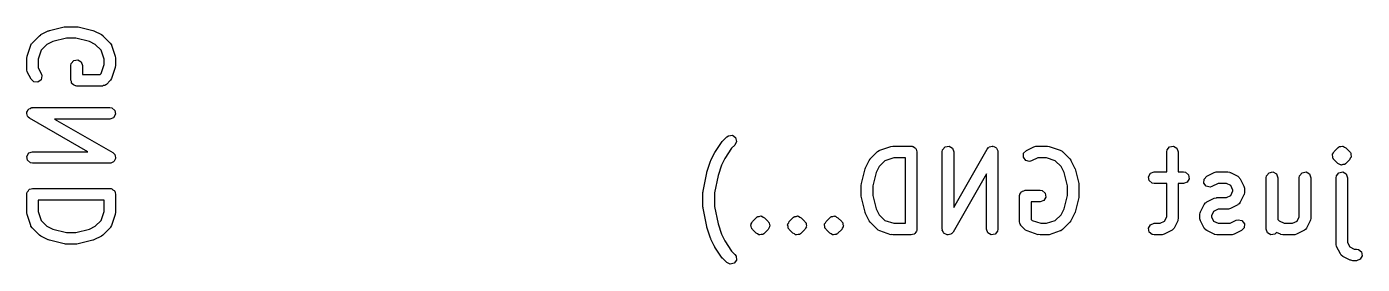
# Model space of a CAD drawing. Extents: x 50.7 to 149.2, y -112.7 to -83.6.
# Drawn here: x 50.69 to 67.96, y -112.67 to -109.59 of the extents above; entities that cross this region are included whole.
import ezdxf

# ---------------------------------------------------------------- set-up
doc = ezdxf.new("R2010")
doc.units = 0
doc.layers.add('BLACK', color=7, linetype='CONTINUOUS')

msp = doc.modelspace()

# ---------------------------------------------------------------- linework, layer by layer
at = {"layer": 'BLACK', "linetype": 'CONTINUOUS'}
for p, q in [((50.755, -109.802), (50.8502, -109.707)), ((50.8502, -109.707), (50.8686, -109.694)), ((50.8686, -109.694), (50.8697, -109.693)), ((50.8697, -109.693), (50.9649, -109.645)), ((50.9649, -109.645), (50.9773, -109.642)), ((50.9773, -109.642), (50.9803, -109.64)), ((50.9803, -109.64), (51.1708, -109.592)), ((51.1708, -109.592), (51.1857, -109.591)), ((51.1857, -109.591), (51.189, -109.59)), ((51.189, -109.59), (51.3318, -109.59)), ((51.3318, -109.59), (51.3466, -109.592)), ((51.3466, -109.592), (51.35, -109.592)), ((51.35, -109.592), (51.5405, -109.64)), ((51.5405, -109.64), (51.5523, -109.645)), ((51.5523, -109.645), (51.5558, -109.645)), ((51.5558, -109.645), (51.6511, -109.693)), ((51.6511, -109.693), (51.6691, -109.706)), ((51.6691, -109.706), (51.6706, -109.707)), ((51.6706, -109.707), (51.7658, -109.802)), ((50.6892, -109.974), (50.7368, -109.831)), ((50.7368, -109.831), (50.7493, -109.809)), ((50.7493, -109.809), (50.7531, -109.806)), ((50.7531, -109.806), (50.755, -109.802)), ((50.9477, -109.822), (50.8736, -109.896)), ((51.0247, -109.783), (50.9477, -109.822)), ((51.1982, -109.74), (51.0247, -109.783)), ((51.3226, -109.74), (51.1982, -109.74)), ((51.4961, -109.783), (51.3226, -109.74)), ((51.5731, -109.822), (51.4961, -109.783)), ((51.6472, -109.896), (51.5731, -109.822)), ((51.7658, -109.802), (51.7807, -109.823)), ((51.7807, -109.823), (51.7811, -109.828)), ((51.7811, -109.828), (51.7839, -109.831)), ((51.7839, -109.831), (51.8315, -109.974)), ((50.6854, -109.998), (50.6893, -109.976)), ((50.6854, -110.141), (50.6854, -109.998)), ((50.6893, -109.976), (50.6892, -109.974)), ((50.8736, -109.896), (50.8354, -110.01)), ((50.8354, -110.01), (50.8354, -110.123)), ((51.2613, -110.068), (51.2943, -110.028)), ((51.2943, -110.028), (51.3448, -110.019)), ((51.3448, -110.019), (51.3893, -110.045)), ((51.3893, -110.045), (51.4068, -110.093)), ((51.6854, -110.01), (51.6472, -109.896)), ((51.6854, -110.081), (51.6854, -110.01)), ((51.8315, -109.974), (51.8348, -109.996)), ((51.8348, -109.996), (51.8354, -109.998)), ((51.8354, -109.998), (51.8354, -110.093)), ((50.6869, -110.145), (50.6854, -110.141)), ((50.6859, -110.149), (50.6869, -110.145)), ((50.6933, -110.174), (50.6859, -110.149)), ((50.7409, -110.27), (50.6933, -110.174)), ((50.8354, -110.123), (50.8751, -110.203)), ((50.8825, -110.228), (50.8706, -110.277)), ((50.8751, -110.203), (50.8825, -110.228)), ((51.2568, -110.093), (51.2613, -110.068)), ((51.2568, -110.284), (51.2568, -110.093)), ((51.4068, -110.093), (51.4068, -110.209)), ((51.4068, -110.209), (51.6341, -110.209)), ((51.6341, -110.209), (51.6472, -110.196)), ((51.6472, -110.196), (51.6854, -110.081)), ((51.8315, -110.117), (51.7839, -110.26)), ((51.8354, -110.093), (51.8315, -110.115)), ((51.8315, -110.115), (51.8315, -110.117)), ((50.7782, -110.305), (50.7409, -110.27)), ((50.8294, -110.308), (50.7782, -110.305)), ((50.8706, -110.277), (50.8294, -110.308)), ((51.2635, -110.302), (51.2568, -110.284)), ((51.2669, -110.321), (51.2635, -110.302)), ((51.272, -110.326), (51.2669, -110.321)), ((51.2744, -110.332), (51.272, -110.326)), ((51.2912, -110.342), (51.2744, -110.332)), ((51.3062, -110.354), (51.2912, -110.342)), ((51.3159, -110.356), (51.3062, -110.354)), ((51.3188, -110.358), (51.3159, -110.356)), ((51.3221, -110.357), (51.3188, -110.358)), ((51.3318, -110.359), (51.3221, -110.357)), ((51.6651, -110.359), (51.3318, -110.359)), ((51.6805, -110.353), (51.6651, -110.359)), ((51.6968, -110.352), (51.6805, -110.353)), ((51.7103, -110.342), (51.6968, -110.352)), ((51.7134, -110.341), (51.7103, -110.342)), ((51.7144, -110.339), (51.7134, -110.341)), ((51.7182, -110.337), (51.7144, -110.339)), ((51.7658, -110.289), (51.7182, -110.337)), ((51.7677, -110.285), (51.7658, -110.289)), ((51.7715, -110.283), (51.7677, -110.285)), ((51.7839, -110.26), (51.7715, -110.283)), ((50.6854, -110.713), (50.6877, -110.706)), ((50.6921, -110.731), (50.6854, -110.713)), ((50.6865, -110.699), (50.6962, -110.683)), ((50.6877, -110.706), (50.6865, -110.699)), ((50.6954, -110.75), (50.6921, -110.731)), ((50.7007, -110.754), (50.6954, -110.75)), ((50.6962, -110.683), (50.7027, -110.664)), ((50.7031, -110.761), (50.7007, -110.754)), ((50.7027, -110.664), (50.7087, -110.661)), ((50.7087, -110.661), (50.7122, -110.655)), ((50.7122, -110.655), (50.7303, -110.648)), ((50.7303, -110.648), (50.747, -110.638)), ((50.747, -110.638), (50.7539, -110.64)), ((50.7539, -110.64), (50.7604, -110.637)), ((50.7604, -110.637), (51.7604, -110.637)), ((51.7604, -110.637), (51.786, -110.642)), ((51.786, -110.642), (51.8253, -110.675)), ((51.8342, -110.725), (51.8086, -110.77)), ((51.8253, -110.675), (51.8342, -110.725)), ((50.7232, -110.777), (50.7031, -110.761)), ((51.478, -111.209), (50.7232, -110.777)), ((51.7604, -110.787), (51.0428, -110.787)), ((51.0428, -110.787), (51.7976, -111.219)), ((51.8086, -110.77), (51.7604, -110.787)), ((59.5895, -111.218), (59.6847, -111.076)), ((59.6847, -111.076), (59.6926, -111.067)), ((59.6926, -111.067), (59.6941, -111.064)), ((59.6941, -111.064), (59.7417, -111.016)), ((59.7417, -111.016), (59.7631, -111.002)), ((59.7631, -111.002), (59.8142, -110.997)), ((59.8142, -110.997), (59.8562, -111.027)), ((59.8695, -111.076), (59.8478, -111.123)), ((59.8562, -111.027), (59.8695, -111.076)), ((50.6865, -111.271), (50.7122, -111.226)), ((50.6954, -111.321), (50.6865, -111.271)), ((50.7122, -111.226), (50.7604, -111.209)), ((50.7604, -111.209), (51.478, -111.209)), ((51.7976, -111.219), (51.8176, -111.235)), ((51.8176, -111.235), (51.82, -111.242)), ((51.82, -111.242), (51.8253, -111.246)), ((51.8253, -111.246), (51.8287, -111.265)), ((51.8287, -111.265), (51.8354, -111.283)), ((59.5372, -111.322), (59.5848, -111.226)), ((59.5848, -111.226), (59.5889, -111.221)), ((59.5889, -111.221), (59.5895, -111.218)), ((59.8054, -111.165), (59.7169, -111.298)), ((59.8478, -111.123), (59.8054, -111.165)), ((61.5989, -111.302), (61.6941, -111.207)), ((61.6941, -111.207), (61.7154, -111.192)), ((61.7154, -111.192), (61.7199, -111.192)), ((61.7199, -111.192), (61.7234, -111.189)), ((61.7234, -111.189), (61.8663, -111.141)), ((61.8663, -111.141), (61.8885, -111.138)), ((61.8885, -111.138), (61.89, -111.137)), ((61.89, -111.137), (62.1281, -111.137)), ((62.1281, -111.137), (62.1378, -111.139)), ((62.1378, -111.139), (62.1411, -111.139)), ((62.1411, -111.139), (62.144, -111.14)), ((62.144, -111.14), (62.1537, -111.142)), ((62.1537, -111.142), (62.1687, -111.154)), ((62.1687, -111.154), (62.1855, -111.164)), ((62.1855, -111.164), (62.1879, -111.171)), ((62.1879, -111.171), (62.193, -111.175)), ((62.193, -111.175), (62.1964, -111.194)), ((62.1964, -111.194), (62.2031, -111.212)), ((62.2031, -111.212), (62.2031, -112.212)), ((62.5293, -111.212), (62.5338, -111.187)), ((62.5293, -112.212), (62.5293, -111.212)), ((62.5338, -111.187), (62.5668, -111.147)), ((62.5668, -111.147), (62.6173, -111.139)), ((62.6173, -111.139), (62.6617, -111.164)), ((62.6617, -111.164), (62.6793, -111.212)), ((62.6793, -111.93), (63.1106, -111.175)), ((62.6793, -111.212), (62.6793, -111.93)), ((63.1106, -111.175), (63.1272, -111.155)), ((63.1272, -111.155), (63.1338, -111.153)), ((63.1338, -111.153), (63.1382, -111.147)), ((63.1382, -111.147), (63.1572, -111.144)), ((63.1572, -111.144), (63.1754, -111.137)), ((63.1754, -111.137), (63.1819, -111.14)), ((63.1819, -111.14), (63.1887, -111.139)), ((63.1887, -111.139), (63.2055, -111.148)), ((63.2055, -111.148), (63.2237, -111.155)), ((63.2237, -111.155), (63.2272, -111.161)), ((63.2272, -111.161), (63.2332, -111.164)), ((63.2332, -111.164), (63.2398, -111.182)), ((63.2398, -111.182), (63.2495, -111.199)), ((63.2495, -111.199), (63.2483, -111.206)), ((63.2483, -111.206), (63.2507, -111.212)), ((63.2507, -111.212), (63.2507, -112.212)), ((63.58, -111.281), (63.5831, -111.23)), ((63.5831, -111.23), (63.6184, -111.193)), ((63.6184, -111.193), (63.7136, -111.145)), ((63.7136, -111.145), (63.7386, -111.138)), ((63.7386, -111.138), (63.7429, -111.139)), ((63.7429, -111.139), (63.7471, -111.137)), ((63.7471, -111.137), (63.89, -111.137)), ((63.89, -111.137), (63.9121, -111.141)), ((63.9121, -111.141), (63.9137, -111.141)), ((63.9137, -111.141), (64.0566, -111.189)), ((64.0566, -111.189), (64.0795, -111.201)), ((64.0795, -111.201), (64.0818, -111.205)), ((64.0818, -111.205), (64.0859, -111.207)), ((64.0859, -111.207), (64.1811, -111.302)), ((65.434, -111.212), (65.4386, -111.187)), ((65.434, -111.471), (65.434, -111.212)), ((65.4386, -111.187), (65.4715, -111.147)), ((65.4715, -111.147), (65.5221, -111.139)), ((65.5221, -111.139), (65.5665, -111.164)), ((65.5665, -111.164), (65.584, -111.212)), ((65.584, -111.212), (65.584, -111.471)), ((67.5772, -111.253), (67.58, -111.247)), ((67.5822, -111.272), (67.5772, -111.253)), ((67.5795, -111.241), (67.5906, -111.225)), ((67.58, -111.247), (67.5795, -111.241)), ((67.5839, -111.292), (67.5822, -111.272)), ((67.5906, -111.225), (67.5989, -111.207)), ((67.5989, -111.207), (67.6465, -111.159)), ((67.6465, -111.159), (67.6546, -111.154)), ((67.6546, -111.154), (67.6565, -111.151)), ((67.6565, -111.151), (67.6597, -111.15)), ((67.6597, -111.15), (67.6599, -111.15)), ((67.6599, -111.15), (67.662, -111.147)), ((67.662, -111.147), (67.664, -111.147)), ((67.664, -111.147), (67.6678, -111.144)), ((67.6678, -111.144), (67.6872, -111.143)), ((67.6872, -111.143), (67.7061, -111.138)), ((67.7061, -111.138), (67.7092, -111.139)), ((67.7092, -111.139), (67.7125, -111.139)), ((67.7125, -111.139), (67.7155, -111.14)), ((67.7155, -111.14), (67.7189, -111.14)), ((67.7189, -111.14), (67.7349, -111.151)), ((67.7349, -111.151), (67.7526, -111.159)), ((67.7526, -111.159), (67.8002, -111.207)), ((67.8002, -111.207), (67.8058, -111.215)), ((67.8058, -111.215), (67.8086, -111.217)), ((67.8086, -111.217), (67.8094, -111.22)), ((67.8094, -111.22), (67.8151, -111.228)), ((67.8151, -111.228), (67.8168, -111.248)), ((67.8168, -111.248), (67.8219, -111.267)), ((67.8219, -111.267), (67.819, -111.273)), ((67.819, -111.273), (67.8196, -111.279)), ((50.7347, -111.354), (50.6954, -111.321)), ((50.7604, -111.359), (50.7347, -111.354)), ((51.7604, -111.359), (50.7604, -111.359)), ((51.7669, -111.356), (51.7604, -111.359)), ((51.7737, -111.358), (51.7669, -111.356)), ((51.7904, -111.348), (51.7737, -111.358)), ((51.8086, -111.341), (51.7904, -111.348)), ((51.8121, -111.335), (51.8086, -111.341)), ((51.818, -111.332), (51.8121, -111.335)), ((51.8246, -111.313), (51.818, -111.332)), ((51.8342, -111.297), (51.8246, -111.313)), ((51.8354, -111.283), (51.833, -111.29)), ((51.833, -111.29), (51.8342, -111.297)), ((59.4855, -111.474), (59.5331, -111.332)), ((59.5331, -111.332), (59.5369, -111.325)), ((59.5369, -111.325), (59.5372, -111.322)), ((59.6738, -111.384), (59.6293, -111.517)), ((59.7169, -111.298), (59.6738, -111.384)), ((61.4839, -111.623), (61.5315, -111.432)), ((61.5315, -111.432), (61.5368, -111.42)), ((61.5368, -111.42), (61.5372, -111.417)), ((61.5372, -111.417), (61.5848, -111.322)), ((61.5848, -111.322), (61.5982, -111.304)), ((61.5982, -111.304), (61.5989, -111.302)), ((61.7135, -111.4), (61.675, -111.477)), ((61.7877, -111.326), (61.7135, -111.4)), ((61.9022, -111.287), (61.7877, -111.326)), ((62.0531, -111.287), (61.9022, -111.287)), ((62.0531, -112.137), (62.0531, -111.287)), ((63.6106, -111.323), (63.58, -111.281)), ((63.6605, -111.335), (63.6106, -111.323)), ((63.6854, -111.327), (63.6605, -111.335)), ((63.7648, -111.287), (63.6854, -111.327)), ((63.8778, -111.287), (63.7648, -111.287)), ((63.9923, -111.326), (63.8778, -111.287)), ((64.0665, -111.4), (63.9923, -111.326)), ((64.105, -111.477), (64.0665, -111.4)), ((64.1811, -111.302), (64.194, -111.321)), ((64.194, -111.321), (64.1952, -111.322)), ((64.1952, -111.322), (64.2428, -111.417)), ((64.2428, -111.417), (64.2465, -111.429)), ((64.2465, -111.429), (64.2485, -111.432)), ((64.2485, -111.432), (64.2961, -111.623)), ((67.5896, -111.3), (67.5839, -111.292)), ((67.5905, -111.303), (67.5896, -111.3)), ((67.5932, -111.305), (67.5905, -111.303)), ((67.5989, -111.313), (67.5932, -111.305)), ((67.6465, -111.361), (67.5989, -111.313)), ((67.6641, -111.369), (67.6465, -111.361)), ((67.6801, -111.38), (67.6641, -111.369)), ((67.6835, -111.38), (67.6801, -111.38)), ((67.6865, -111.381), (67.6835, -111.38)), ((67.6899, -111.381), (67.6865, -111.381)), ((67.693, -111.382), (67.6899, -111.381)), ((67.7118, -111.377), (67.693, -111.382)), ((67.7312, -111.376), (67.7118, -111.377)), ((67.735, -111.373), (67.7312, -111.376)), ((67.737, -111.373), (67.735, -111.373)), ((67.7391, -111.37), (67.737, -111.373)), ((67.7393, -111.37), (67.7391, -111.37)), ((67.7425, -111.369), (67.7393, -111.37)), ((67.7445, -111.366), (67.7425, -111.369)), ((67.7526, -111.361), (67.7445, -111.366)), ((67.8002, -111.313), (67.7526, -111.361)), ((67.8084, -111.295), (67.8002, -111.313)), ((67.8196, -111.279), (67.8084, -111.295)), ((59.4355, -111.721), (59.4831, -111.483)), ((59.4831, -111.483), (59.4856, -111.477)), ((59.4856, -111.477), (59.4855, -111.474)), ((59.6293, -111.517), (59.584, -111.744)), ((61.675, -111.477), (61.6317, -111.65)), ((63.1007, -111.495), (62.6694, -112.25)), ((63.1007, -112.212), (63.1007, -111.495)), ((64.1483, -111.65), (64.105, -111.477)), ((65.1971, -111.533), (65.2227, -111.488)), ((65.206, -111.583), (65.1971, -111.533)), ((65.2453, -111.616), (65.206, -111.583)), ((65.2227, -111.488), (65.271, -111.471)), ((65.271, -111.621), (65.2453, -111.616)), ((65.271, -111.471), (65.434, -111.471)), ((65.584, -111.471), (65.6519, -111.471)), ((65.6519, -111.471), (65.6776, -111.475)), ((65.7001, -111.603), (65.6519, -111.621)), ((65.6776, -111.475), (65.7169, -111.508)), ((65.7258, -111.559), (65.7001, -111.603)), ((65.7169, -111.508), (65.7258, -111.559)), ((65.9133, -111.615), (65.9164, -111.564)), ((65.9439, -111.656), (65.9133, -111.615)), ((65.9164, -111.564), (65.9517, -111.526)), ((65.9517, -111.526), (66.0469, -111.479)), ((66.0469, -111.479), (66.0719, -111.471)), ((66.0719, -111.471), (66.0763, -111.472)), ((66.0763, -111.472), (66.0805, -111.471)), ((66.0805, -111.471), (66.2233, -111.471)), ((66.2233, -111.471), (66.249, -111.475)), ((66.249, -111.475), (66.2524, -111.478)), ((66.2524, -111.478), (66.2569, -111.479)), ((66.2569, -111.479), (66.3521, -111.526)), ((66.3521, -111.526), (66.373, -111.542)), ((66.373, -111.542), (66.3775, -111.552)), ((66.3775, -111.552), (66.3857, -111.56)), ((66.3857, -111.56), (66.4333, -111.655)), ((66.7198, -111.546), (66.7243, -111.52)), ((66.7198, -112.212), (66.7198, -111.546)), ((66.7243, -111.52), (66.7573, -111.481)), ((66.7573, -111.481), (66.8078, -111.472)), ((66.8078, -111.472), (66.8522, -111.498)), ((66.8522, -111.498), (66.8698, -111.546)), ((66.8698, -111.546), (66.8698, -112.086)), ((67.1483, -111.546), (67.1529, -111.52)), ((67.1483, -112.052), (67.1483, -111.546)), ((67.1529, -111.52), (67.1858, -111.481)), ((67.1858, -111.481), (67.2364, -111.472)), ((67.2364, -111.472), (67.2808, -111.498)), ((67.2808, -111.498), (67.2983, -111.546)), ((67.2983, -111.546), (67.2983, -112.07)), ((67.6245, -111.546), (67.629, -111.52)), ((67.6245, -112.403), (67.6245, -111.546)), ((67.629, -111.52), (67.662, -111.481)), ((67.662, -111.481), (67.7125, -111.472)), ((67.7125, -111.472), (67.757, -111.498)), ((67.757, -111.498), (67.7745, -111.546)), ((67.7745, -111.546), (67.7745, -112.385)), ((50.6854, -111.76), (50.6871, -111.75)), ((50.6854, -111.998), (50.6854, -111.76)), ((50.6865, -111.747), (50.6882, -111.744)), ((50.6871, -111.75), (50.6865, -111.747)), ((50.6882, -111.744), (50.6899, -111.734)), ((50.6899, -111.734), (50.7024, -111.719)), ((50.7024, -111.719), (50.7122, -111.702)), ((50.7122, -111.702), (50.7185, -111.7)), ((50.7185, -111.7), (50.7229, -111.695)), ((50.7229, -111.695), (50.7421, -111.692)), ((50.7421, -111.692), (50.7604, -111.685)), ((50.7604, -111.685), (51.7604, -111.685)), ((51.7604, -111.685), (51.7701, -111.687)), ((51.7701, -111.687), (51.7734, -111.686)), ((51.7734, -111.686), (51.7763, -111.688)), ((51.7763, -111.688), (51.786, -111.689)), ((51.786, -111.689), (51.801, -111.702)), ((51.801, -111.702), (51.8178, -111.712)), ((51.8178, -111.712), (51.8201, -111.718)), ((51.8201, -111.718), (51.8253, -111.722)), ((51.8253, -111.722), (51.8287, -111.742)), ((51.8287, -111.742), (51.8354, -111.76)), ((51.8354, -111.76), (51.8354, -111.998)), ((59.434, -111.736), (59.436, -111.725)), ((59.434, -111.927), (59.434, -111.736)), ((59.436, -111.725), (59.4355, -111.721)), ((59.584, -111.744), (59.584, -111.919)), ((61.4817, -111.641), (61.4843, -111.626)), ((61.4817, -111.784), (61.4817, -111.641)), ((61.4829, -111.787), (61.4817, -111.784)), ((61.4839, -111.802), (61.4829, -111.787)), ((61.4843, -111.626), (61.4839, -111.623)), ((61.6317, -111.65), (61.6317, -111.775)), ((61.6317, -111.775), (61.675, -111.948)), ((63.5293, -111.784), (63.531, -111.774)), ((63.5293, -112.117), (63.5293, -111.784)), ((63.5304, -111.771), (63.5321, -111.768)), ((63.531, -111.774), (63.5304, -111.771)), ((63.5321, -111.768), (63.5338, -111.758)), ((63.5338, -111.758), (63.5463, -111.743)), ((63.5463, -111.743), (63.5561, -111.726)), ((63.5561, -111.726), (63.5624, -111.724)), ((63.5624, -111.724), (63.5668, -111.719)), ((63.5668, -111.719), (63.586, -111.715)), ((63.586, -111.715), (63.6043, -111.709)), ((63.6043, -111.709), (63.7948, -111.709)), ((63.7948, -111.709), (63.8204, -111.713)), ((63.8204, -111.713), (63.8597, -111.746)), ((63.8597, -111.746), (63.8686, -111.797)), ((64.105, -111.948), (64.1483, -111.775)), ((64.1483, -111.775), (64.1483, -111.65)), ((64.2983, -111.784), (64.2957, -111.799)), ((64.2961, -111.623), (64.2971, -111.638)), ((64.2971, -111.638), (64.2983, -111.641)), ((64.2983, -111.641), (64.2983, -111.784)), ((65.434, -111.621), (65.271, -111.621)), ((65.434, -112.052), (65.434, -111.621)), ((65.6519, -111.621), (65.584, -111.621)), ((65.584, -111.621), (65.584, -112.07)), ((65.9938, -111.668), (65.9439, -111.656)), ((66.0188, -111.66), (65.9938, -111.668)), ((66.0982, -111.621), (66.0188, -111.66)), ((66.2056, -111.621), (66.0982, -111.621)), ((66.2627, -111.649), (66.2056, -111.621)), ((66.2056, -111.804), (66.2627, -111.776)), ((66.2912, -111.706), (66.2627, -111.649)), ((66.2627, -111.776), (66.2912, -111.718)), ((66.2912, -111.718), (66.2912, -111.706)), ((66.4333, -111.77), (66.3857, -111.865)), ((66.4333, -111.655), (66.4407, -111.68)), ((66.4338, -111.765), (66.4333, -111.77)), ((66.4367, -111.762), (66.4338, -111.765)), ((66.4412, -111.736), (66.4367, -111.762)), ((66.4407, -111.68), (66.4397, -111.684)), ((66.4397, -111.684), (66.4412, -111.689)), ((66.4412, -111.689), (66.4412, -111.736)), ((50.8354, -111.835), (50.8354, -111.986)), ((51.6854, -111.835), (50.8354, -111.835)), ((51.6854, -111.986), (51.6854, -111.835)), ((59.4352, -111.93), (59.434, -111.927)), ((59.4355, -111.941), (59.4352, -111.93)), ((59.4831, -112.179), (59.4355, -111.941)), ((59.584, -111.919), (59.6293, -112.145)), ((61.5315, -111.992), (61.4839, -111.802)), ((61.675, -111.948), (61.7135, -112.025)), ((63.7948, -111.859), (63.6793, -111.859)), ((63.6793, -111.859), (63.6793, -112.086)), ((63.843, -111.841), (63.7948, -111.859)), ((63.8686, -111.797), (63.843, -111.841)), ((64.0665, -112.025), (64.105, -111.948)), ((64.2961, -111.802), (64.2485, -111.992)), ((64.2957, -111.799), (64.2961, -111.802)), ((65.8705, -111.988), (65.9182, -111.893)), ((65.9182, -111.893), (65.9337, -111.872)), ((65.9337, -111.872), (65.944, -111.868)), ((65.944, -111.868), (65.9517, -111.86)), ((65.9517, -111.86), (66.0469, -111.812)), ((66.0982, -111.954), (66.0411, -111.983)), ((66.0469, -111.812), (66.0719, -111.805)), ((66.0719, -111.805), (66.0763, -111.806)), ((66.0763, -111.806), (66.0805, -111.804)), ((66.0805, -111.804), (66.2056, -111.804)), ((66.2233, -111.954), (66.0982, -111.954)), ((66.2275, -111.953), (66.2233, -111.954)), ((66.2319, -111.954), (66.2275, -111.953)), ((66.2569, -111.946), (66.2319, -111.954)), ((66.3521, -111.899), (66.2569, -111.946)), ((66.3598, -111.89), (66.3521, -111.899)), ((66.3701, -111.886), (66.3598, -111.89)), ((66.3857, -111.865), (66.3701, -111.886)), ((50.6859, -112), (50.6854, -111.998)), ((50.6892, -112.022), (50.6859, -112)), ((50.7368, -112.165), (50.6892, -112.022)), ((50.8354, -111.986), (50.8736, -112.1)), ((50.8736, -112.1), (50.9477, -112.174)), ((51.5731, -112.174), (51.6472, -112.1)), ((51.6472, -112.1), (51.6854, -111.986)), ((51.8315, -112.022), (51.7839, -112.165)), ((51.8354, -111.998), (51.8315, -112.02)), ((51.8315, -112.02), (51.8315, -112.022)), ((60.0556, -112.145), (60.0668, -112.129)), ((60.0668, -112.129), (60.0751, -112.112)), ((60.0751, -112.112), (60.1227, -112.064)), ((60.1227, -112.064), (60.1308, -112.058)), ((60.1308, -112.058), (60.1327, -112.056)), ((60.1327, -112.056), (60.1359, -112.055)), ((60.1359, -112.055), (60.1361, -112.055)), ((60.1361, -112.055), (60.1382, -112.052)), ((60.1382, -112.052), (60.1402, -112.052)), ((60.1402, -112.052), (60.144, -112.049)), ((60.144, -112.049), (60.1634, -112.047)), ((60.1634, -112.047), (60.1822, -112.042)), ((60.1822, -112.042), (60.1854, -112.044)), ((60.1854, -112.044), (60.1887, -112.043)), ((60.1887, -112.043), (60.1917, -112.045)), ((60.1917, -112.045), (60.1951, -112.045)), ((60.1951, -112.045), (60.2111, -112.056)), ((60.2111, -112.056), (60.2287, -112.064)), ((60.2287, -112.064), (60.2764, -112.112)), ((60.2764, -112.112), (60.282, -112.12)), ((60.282, -112.12), (60.2848, -112.122)), ((60.2848, -112.122), (60.2856, -112.125)), ((60.2856, -112.125), (60.2913, -112.133)), ((60.2913, -112.133), (60.293, -112.152)), ((60.5318, -112.145), (60.543, -112.129)), ((60.543, -112.129), (60.5513, -112.112)), ((60.5513, -112.112), (60.5989, -112.064)), ((60.5989, -112.064), (60.607, -112.058)), ((60.607, -112.058), (60.6089, -112.056)), ((60.6089, -112.056), (60.6121, -112.055)), ((60.6121, -112.055), (60.6123, -112.055)), ((60.6123, -112.055), (60.6144, -112.052)), ((60.6144, -112.052), (60.6164, -112.052)), ((60.6164, -112.052), (60.6202, -112.049)), ((60.6202, -112.049), (60.6396, -112.047)), ((60.6396, -112.047), (60.6584, -112.042)), ((60.6584, -112.042), (60.6615, -112.044)), ((60.6615, -112.044), (60.6649, -112.043)), ((60.6649, -112.043), (60.6679, -112.045)), ((60.6679, -112.045), (60.6713, -112.045)), ((60.6713, -112.045), (60.6873, -112.056)), ((60.6873, -112.056), (60.7049, -112.064)), ((60.7049, -112.064), (60.7526, -112.112)), ((60.7526, -112.112), (60.7582, -112.12)), ((60.7582, -112.12), (60.761, -112.122)), ((60.761, -112.122), (60.7618, -112.125)), ((60.7618, -112.125), (60.7675, -112.133)), ((60.7675, -112.133), (60.7692, -112.152)), ((61.008, -112.145), (61.0192, -112.129)), ((61.0192, -112.129), (61.0274, -112.112)), ((61.0274, -112.112), (61.0751, -112.064)), ((61.0751, -112.064), (61.0832, -112.058)), ((61.0832, -112.058), (61.0851, -112.056)), ((61.0851, -112.056), (61.0883, -112.055)), ((61.0883, -112.055), (61.0885, -112.055)), ((61.0885, -112.055), (61.0906, -112.052)), ((61.0906, -112.052), (61.0926, -112.052)), ((61.0926, -112.052), (61.0964, -112.049)), ((61.0964, -112.049), (61.1158, -112.047)), ((61.1158, -112.047), (61.1346, -112.042)), ((61.1346, -112.042), (61.1377, -112.044)), ((61.1377, -112.044), (61.1411, -112.043)), ((61.1411, -112.043), (61.1441, -112.045)), ((61.1441, -112.045), (61.1475, -112.045)), ((61.1475, -112.045), (61.1635, -112.056)), ((61.1635, -112.056), (61.1811, -112.064)), ((61.1811, -112.064), (61.2287, -112.112)), ((61.2287, -112.112), (61.2344, -112.12)), ((61.2344, -112.12), (61.2372, -112.122)), ((61.2372, -112.122), (61.238, -112.125)), ((61.238, -112.125), (61.2437, -112.133)), ((61.2437, -112.133), (61.2454, -112.152)), ((61.5335, -111.995), (61.5315, -111.992)), ((61.5372, -112.008), (61.5335, -111.995)), ((61.5848, -112.103), (61.5372, -112.008)), ((61.586, -112.104), (61.5848, -112.103)), ((61.5989, -112.123), (61.586, -112.104)), ((61.6941, -112.218), (61.5989, -112.123)), ((61.7135, -112.025), (61.7877, -112.099)), ((61.7877, -112.099), (61.9022, -112.137)), ((61.9022, -112.137), (62.0531, -112.137)), ((63.5349, -112.133), (63.5293, -112.117)), ((63.5363, -112.149), (63.5349, -112.133)), ((63.6793, -112.086), (63.6924, -112.099)), ((63.6924, -112.099), (63.8069, -112.137)), ((63.8069, -112.137), (63.8778, -112.137)), ((63.8778, -112.137), (63.9923, -112.099)), ((63.9923, -112.099), (64.0665, -112.025)), ((64.1811, -112.123), (64.0859, -112.218)), ((64.1818, -112.121), (64.1811, -112.123)), ((64.1952, -112.103), (64.1818, -112.121)), ((64.2428, -112.008), (64.1952, -112.103)), ((64.2432, -112.004), (64.2428, -112.008)), ((64.2485, -111.992), (64.2432, -112.004)), ((65.2227, -112.155), (65.271, -112.137)), ((65.271, -112.137), (65.3485, -112.137)), ((65.3485, -112.137), (65.4055, -112.109)), ((65.4055, -112.109), (65.434, -112.052)), ((65.5761, -112.103), (65.5285, -112.198)), ((65.5766, -112.099), (65.5761, -112.103)), ((65.5795, -112.095), (65.5766, -112.099)), ((65.584, -112.07), (65.5795, -112.095)), ((65.8626, -112.022), (65.8671, -111.996)), ((65.8626, -112.07), (65.8626, -112.022)), ((65.8642, -112.074), (65.8626, -112.07)), ((65.8631, -112.078), (65.8642, -112.074)), ((65.8705, -112.103), (65.8631, -112.078)), ((65.8671, -111.996), (65.87, -111.993)), ((65.87, -111.993), (65.8705, -111.988)), ((65.9182, -112.198), (65.8705, -112.103)), ((66.0411, -111.983), (66.0126, -112.04)), ((66.0126, -112.04), (66.0126, -112.052)), ((66.0126, -112.052), (66.0411, -112.109)), ((66.0411, -112.109), (66.0982, -112.137)), ((66.0982, -112.137), (66.2532, -112.137)), ((66.2532, -112.137), (66.3326, -112.098)), ((66.3326, -112.098), (66.3576, -112.09)), ((66.3576, -112.09), (66.4075, -112.102)), ((66.4075, -112.102), (66.4381, -112.143)), ((66.8698, -112.086), (66.8868, -112.103)), ((66.8868, -112.103), (66.9553, -112.137)), ((66.9553, -112.137), (67.0628, -112.137)), ((67.0628, -112.137), (67.1198, -112.109)), ((67.1198, -112.109), (67.1483, -112.052)), ((67.2904, -112.103), (67.2428, -112.198)), ((67.2909, -112.099), (67.2904, -112.103)), ((67.2938, -112.095), (67.2909, -112.099)), ((67.2983, -112.07), (67.2938, -112.095)), ((50.7396, -112.168), (50.7368, -112.165)), ((50.74, -112.173), (50.7396, -112.168)), ((50.755, -112.194), (50.74, -112.173)), ((50.8502, -112.289), (50.755, -112.194)), ((50.8517, -112.29), (50.8502, -112.289)), ((50.8697, -112.303), (50.8517, -112.29)), ((50.9649, -112.351), (50.8697, -112.303)), ((50.9477, -112.174), (51.0247, -112.213)), ((51.0247, -112.213), (51.1982, -112.256)), ((51.1982, -112.256), (51.3226, -112.256)), ((51.3226, -112.256), (51.4961, -112.213)), ((51.4961, -112.213), (51.5731, -112.174)), ((51.6511, -112.303), (51.5558, -112.351)), ((51.6522, -112.302), (51.6511, -112.303)), ((51.6706, -112.289), (51.6522, -112.302)), ((51.7658, -112.194), (51.6706, -112.289)), ((51.7677, -112.19), (51.7658, -112.194)), ((51.7715, -112.187), (51.7677, -112.19)), ((51.7839, -112.165), (51.7715, -112.187)), ((59.4845, -112.182), (59.4831, -112.179)), ((59.4855, -112.188), (59.4845, -112.182)), ((59.5331, -112.331), (59.4855, -112.188)), ((59.6293, -112.145), (59.6737, -112.279)), ((59.6737, -112.279), (59.7169, -112.365)), ((60.0534, -112.158), (60.0562, -112.152)), ((60.0584, -112.177), (60.0534, -112.158)), ((60.0562, -112.152), (60.0556, -112.145)), ((60.0601, -112.196), (60.0584, -112.177)), ((60.0658, -112.205), (60.0601, -112.196)), ((60.0667, -112.208), (60.0658, -112.205)), ((60.0694, -112.21), (60.0667, -112.208)), ((60.0751, -112.218), (60.0694, -112.21)), ((60.1227, -112.265), (60.0751, -112.218)), ((60.1403, -112.274), (60.1227, -112.265)), ((60.1563, -112.285), (60.1403, -112.274)), ((60.1597, -112.285), (60.1563, -112.285)), ((60.1627, -112.286), (60.1597, -112.285)), ((60.1661, -112.286), (60.1627, -112.286)), ((60.1692, -112.287), (60.1661, -112.286)), ((60.188, -112.282), (60.1692, -112.287)), ((60.2074, -112.28), (60.188, -112.282)), ((60.2112, -112.278), (60.2074, -112.28)), ((60.2132, -112.277), (60.2112, -112.278)), ((60.2153, -112.275), (60.2132, -112.277)), ((60.2155, -112.275), (60.2153, -112.275)), ((60.2187, -112.274), (60.2155, -112.275)), ((60.2206, -112.271), (60.2187, -112.274)), ((60.2287, -112.265), (60.2206, -112.271)), ((60.2764, -112.218), (60.2287, -112.265)), ((60.2846, -112.2), (60.2764, -112.218)), ((60.2958, -112.184), (60.2846, -112.2)), ((60.293, -112.152), (60.298, -112.171)), ((60.298, -112.171), (60.2952, -112.177)), ((60.2952, -112.177), (60.2958, -112.184)), ((60.5296, -112.158), (60.5324, -112.152)), ((60.5346, -112.177), (60.5296, -112.158)), ((60.5324, -112.152), (60.5318, -112.145)), ((60.5363, -112.196), (60.5346, -112.177)), ((60.542, -112.205), (60.5363, -112.196)), ((60.5428, -112.208), (60.542, -112.205)), ((60.5456, -112.21), (60.5428, -112.208)), ((60.5513, -112.218), (60.5456, -112.21)), ((60.5989, -112.265), (60.5513, -112.218)), ((60.6165, -112.274), (60.5989, -112.265)), ((60.6325, -112.285), (60.6165, -112.274)), ((60.6359, -112.285), (60.6325, -112.285)), ((60.6389, -112.286), (60.6359, -112.285)), ((60.6423, -112.286), (60.6389, -112.286)), ((60.6454, -112.287), (60.6423, -112.286)), ((60.6642, -112.282), (60.6454, -112.287)), ((60.6836, -112.28), (60.6642, -112.282)), ((60.6874, -112.278), (60.6836, -112.28)), ((60.6894, -112.277), (60.6874, -112.278)), ((60.6915, -112.275), (60.6894, -112.277)), ((60.6917, -112.275), (60.6915, -112.275)), ((60.6949, -112.274), (60.6917, -112.275)), ((60.6968, -112.271), (60.6949, -112.274)), ((60.7049, -112.265), (60.6968, -112.271)), ((60.7526, -112.218), (60.7049, -112.265)), ((60.7608, -112.2), (60.7526, -112.218)), ((60.772, -112.184), (60.7608, -112.2)), ((60.7692, -112.152), (60.7742, -112.171)), ((60.7742, -112.171), (60.7714, -112.177)), ((60.7714, -112.177), (60.772, -112.184)), ((61.0058, -112.158), (61.0086, -112.152)), ((61.0108, -112.177), (61.0058, -112.158)), ((61.0086, -112.152), (61.008, -112.145)), ((61.0125, -112.196), (61.0108, -112.177)), ((61.0182, -112.205), (61.0125, -112.196)), ((61.019, -112.208), (61.0182, -112.205)), ((61.0218, -112.21), (61.019, -112.208)), ((61.0274, -112.218), (61.0218, -112.21)), ((61.0751, -112.265), (61.0274, -112.218)), ((61.0927, -112.274), (61.0751, -112.265)), ((61.1087, -112.285), (61.0927, -112.274)), ((61.1121, -112.285), (61.1087, -112.285)), ((61.1151, -112.286), (61.1121, -112.285)), ((61.1185, -112.286), (61.1151, -112.286)), ((61.1216, -112.287), (61.1185, -112.286)), ((61.1404, -112.282), (61.1216, -112.287)), ((61.1598, -112.28), (61.1404, -112.282)), ((61.1636, -112.278), (61.1598, -112.28)), ((61.1656, -112.277), (61.1636, -112.278)), ((61.1677, -112.275), (61.1656, -112.277)), ((61.1679, -112.275), (61.1677, -112.275)), ((61.1711, -112.274), (61.1679, -112.275)), ((61.173, -112.271), (61.1711, -112.274)), ((61.1811, -112.265), (61.173, -112.271)), ((61.2287, -112.218), (61.1811, -112.265)), ((61.237, -112.2), (61.2287, -112.218)), ((61.2482, -112.184), (61.237, -112.2)), ((61.2454, -112.152), (61.2504, -112.171)), ((61.2504, -112.171), (61.2476, -112.177)), ((61.2476, -112.177), (61.2482, -112.184)), ((61.6982, -112.22), (61.6941, -112.218)), ((61.7005, -112.224), (61.6982, -112.22)), ((61.7234, -112.236), (61.7005, -112.224)), ((61.8663, -112.284), (61.7234, -112.236)), ((61.8679, -112.283), (61.8663, -112.284)), ((61.89, -112.287), (61.8679, -112.283)), ((62.1281, -112.287), (61.89, -112.287)), ((62.1464, -112.281), (62.1281, -112.287)), ((62.1656, -112.277), (62.1464, -112.281)), ((62.1699, -112.272), (62.1656, -112.277)), ((62.1763, -112.27), (62.1699, -112.272)), ((62.186, -112.253), (62.1763, -112.27)), ((62.1986, -112.238), (62.186, -112.253)), ((62.2003, -112.228), (62.1986, -112.238)), ((62.202, -112.225), (62.2003, -112.228)), ((62.2031, -112.212), (62.2014, -112.222)), ((62.2014, -112.222), (62.202, -112.225)), ((62.5317, -112.219), (62.5293, -112.212)), ((62.5305, -112.226), (62.5317, -112.219)), ((62.5402, -112.242), (62.5305, -112.226)), ((62.5468, -112.261), (62.5402, -112.242)), ((62.5528, -112.264), (62.5468, -112.261)), ((62.5563, -112.27), (62.5528, -112.264)), ((62.5745, -112.277), (62.5563, -112.27)), ((62.5913, -112.286), (62.5745, -112.277)), ((62.5981, -112.285), (62.5913, -112.286)), ((62.6046, -112.287), (62.5981, -112.285)), ((62.6228, -112.281), (62.6046, -112.287)), ((62.6418, -112.277), (62.6228, -112.281)), ((62.6462, -112.272), (62.6418, -112.277)), ((62.6527, -112.27), (62.6462, -112.272)), ((62.6694, -112.25), (62.6527, -112.27)), ((63.1183, -112.261), (63.1007, -112.212)), ((63.1627, -112.286), (63.1183, -112.261)), ((63.2132, -112.277), (63.1627, -112.286)), ((63.2462, -112.238), (63.2132, -112.277)), ((63.2507, -112.212), (63.2462, -112.238)), ((63.5457, -112.162), (63.5363, -112.149)), ((63.5468, -112.165), (63.5457, -112.162)), ((63.5486, -112.166), (63.5468, -112.165)), ((63.5513, -112.17), (63.5486, -112.166)), ((63.5989, -112.218), (63.5513, -112.17)), ((63.6029, -112.22), (63.5989, -112.218)), ((63.6053, -112.224), (63.6029, -112.22)), ((63.6282, -112.236), (63.6053, -112.224)), ((63.771, -112.284), (63.6282, -112.236)), ((63.7727, -112.283), (63.771, -112.284)), ((63.7948, -112.287), (63.7727, -112.283)), ((63.89, -112.287), (63.7948, -112.287)), ((63.8915, -112.287), (63.89, -112.287)), ((63.9137, -112.284), (63.8915, -112.287)), ((64.0566, -112.236), (63.9137, -112.284)), ((64.0601, -112.233), (64.0566, -112.236)), ((64.0646, -112.233), (64.0601, -112.233)), ((64.0859, -112.218), (64.0646, -112.233)), ((65.1971, -112.199), (65.2227, -112.155)), ((65.206, -112.25), (65.1971, -112.199)), ((65.2453, -112.283), (65.206, -112.25)), ((65.271, -112.287), (65.2453, -112.283)), ((65.3662, -112.287), (65.271, -112.287)), ((65.3704, -112.286), (65.3662, -112.287)), ((65.3748, -112.287), (65.3704, -112.286)), ((65.3997, -112.279), (65.3748, -112.287)), ((65.495, -112.232), (65.3997, -112.279)), ((65.5027, -112.224), (65.495, -112.232)), ((65.513, -112.219), (65.5027, -112.224)), ((65.5285, -112.198), (65.513, -112.219)), ((65.9263, -112.206), (65.9182, -112.198)), ((65.9308, -112.216), (65.9263, -112.206)), ((65.9517, -112.232), (65.9308, -112.216)), ((66.0469, -112.279), (65.9517, -112.232)), ((66.0514, -112.28), (66.0469, -112.279)), ((66.0548, -112.283), (66.0514, -112.28)), ((66.0805, -112.287), (66.0548, -112.283)), ((66.271, -112.287), (66.0805, -112.287)), ((66.2752, -112.286), (66.271, -112.287)), ((66.2795, -112.287), (66.2752, -112.286)), ((66.3045, -112.279), (66.2795, -112.287)), ((66.3997, -112.232), (66.3045, -112.279)), ((66.435, -112.195), (66.3997, -112.232)), ((66.4381, -112.143), (66.435, -112.195)), ((66.7373, -112.261), (66.7198, -112.212)), ((66.7817, -112.286), (66.7373, -112.261)), ((66.8323, -112.277), (66.7817, -112.286)), ((66.8522, -112.254), (66.8323, -112.277)), ((66.9041, -112.279), (66.8522, -112.254)), ((66.9085, -112.28), (66.9041, -112.279)), ((66.912, -112.283), (66.9085, -112.28)), ((66.9376, -112.287), (66.912, -112.283)), ((67.0805, -112.287), (66.9376, -112.287)), ((67.0847, -112.286), (67.0805, -112.287)), ((67.0891, -112.287), (67.0847, -112.286)), ((67.114, -112.279), (67.0891, -112.287)), ((67.2093, -112.232), (67.114, -112.279)), ((67.217, -112.224), (67.2093, -112.232)), ((67.2273, -112.219), (67.217, -112.224)), ((67.2428, -112.198), (67.2273, -112.219)), ((50.9685, -112.351), (50.9649, -112.351)), ((50.9803, -112.356), (50.9685, -112.351)), ((51.1708, -112.404), (50.9803, -112.356)), ((51.1742, -112.404), (51.1708, -112.404)), ((51.189, -112.406), (51.1742, -112.404)), ((51.3318, -112.406), (51.189, -112.406)), ((51.3351, -112.405), (51.3318, -112.406)), ((51.35, -112.404), (51.3351, -112.405)), ((51.5405, -112.356), (51.35, -112.404)), ((51.5434, -112.354), (51.5405, -112.356)), ((51.5558, -112.351), (51.5434, -112.354)), ((59.535, -112.334), (59.5331, -112.331)), ((59.5372, -112.341), (59.535, -112.334)), ((59.5848, -112.436), (59.5372, -112.341)), ((59.5868, -112.438), (59.5848, -112.436)), ((59.5895, -112.444), (59.5868, -112.438)), ((59.6847, -112.587), (59.5895, -112.444)), ((59.7169, -112.365), (59.8054, -112.498)), ((67.6261, -112.407), (67.6245, -112.403)), ((67.625, -112.411), (67.6261, -112.407)), ((67.6324, -112.436), (67.625, -112.411)), ((67.6801, -112.532), (67.6324, -112.436)), ((67.7745, -112.385), (67.803, -112.442)), ((67.803, -112.442), (67.8601, -112.471)), ((67.8601, -112.471), (67.89, -112.471)), ((67.89, -112.471), (67.9157, -112.475)), ((67.9157, -112.475), (67.955, -112.508)), ((59.6876, -112.589), (59.6847, -112.587)), ((59.6941, -112.599), (59.6876, -112.589)), ((59.7417, -112.646), (59.6941, -112.599)), ((59.7882, -112.668), (59.7417, -112.646)), ((59.8378, -112.655), (59.7882, -112.668)), ((59.8054, -112.498), (59.8478, -112.54)), ((59.8672, -112.613), (59.8378, -112.655)), ((59.8478, -112.54), (59.8627, -112.562)), ((59.8627, -112.562), (59.8672, -112.613)), ((67.6882, -112.539), (67.6801, -112.532)), ((67.6927, -112.55), (67.6882, -112.539)), ((67.7136, -112.565), (67.6927, -112.55)), ((67.8088, -112.613), (67.7136, -112.565)), ((67.8133, -112.613), (67.8088, -112.613)), ((67.8167, -112.616), (67.8133, -112.613)), ((67.8424, -112.621), (67.8167, -112.616)), ((67.89, -112.621), (67.8424, -112.621)), ((67.9382, -112.603), (67.89, -112.621)), ((67.9639, -112.559), (67.9382, -112.603)), ((67.955, -112.508), (67.9639, -112.559))]:
    msp.add_line(p, q, dxfattribs=at)

doc.saveas('drawing.dxf')
